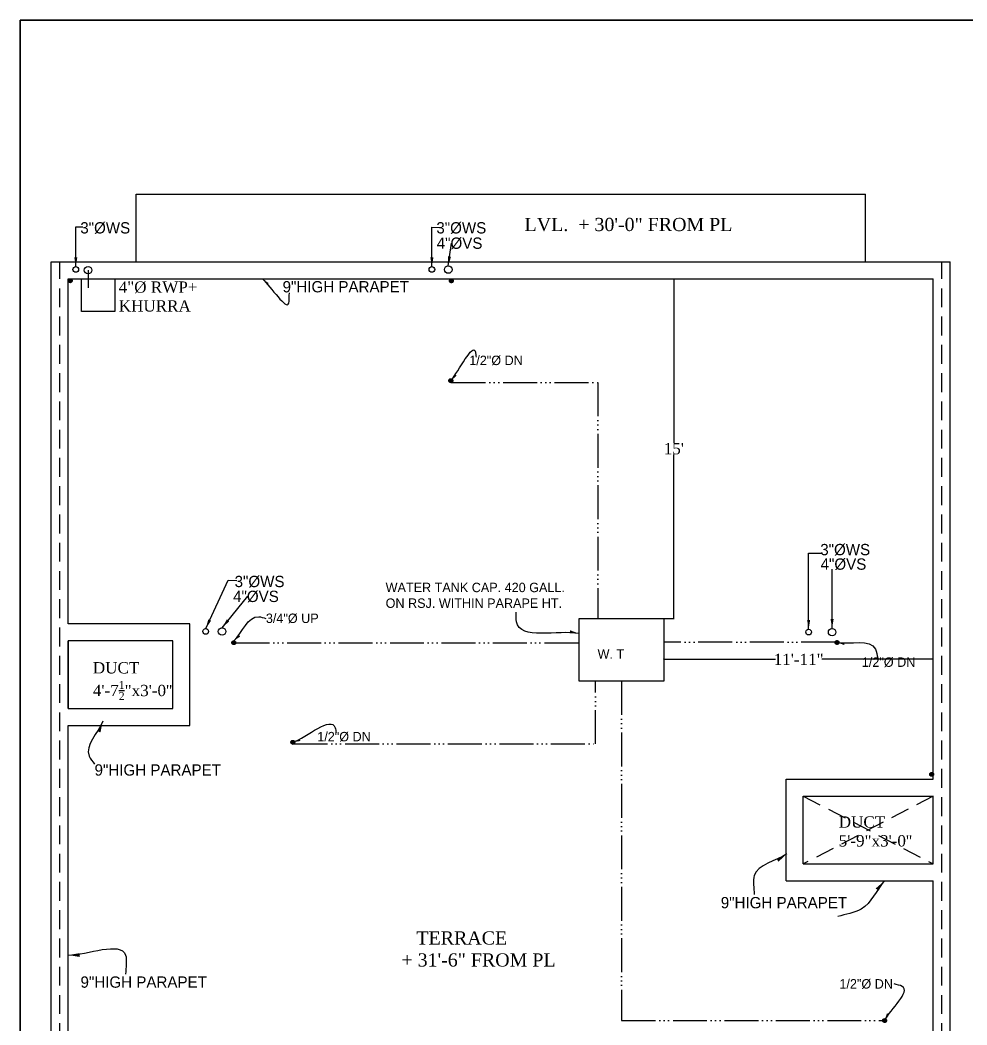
# Model space of a CAD drawing. Header units: feet. Extents: x 37458 to 42412, y -3338 to -325.
# Drawn here: x 39687 to 40189, y -859 to -325 of the extents above; entities that cross this region are included whole.
import ezdxf

# ---------------------------------------------------------------- set-up
doc = ezdxf.new("R2010")
doc.units = ezdxf.units.FT
doc.header["$MEASUREMENT"] = 0
doc.header["$PDMODE"] = 35
doc.header["$PDSIZE"] = 8
doc.linetypes.add('ACAD_ISO06W100', pattern=[36, 24, -3, 0, -3, 0, -3, 0, -3])
doc.linetypes.add('DASHED2', pattern=[0.375, 0.25, -0.125])
doc.layers.get('Defpoints').update_dxf_attribs({"color": 52})
for name, color, linetype, lineweight in [('B WALL', 203, 'Continuous', 25), ('dimensiom', 35, 'Continuous', 25), ('fresh water', 171, 'ACAD_ISO06W100', 30), ('PROJECTION', 21, 'DASHED2', 25), ('SEAL', 102, 'Continuous', 35), ('Sewer', 30, 'Continuous', 25), ('TEXT', 7, 'Continuous', 30)]:
    doc.layers.add(name, color=color, linetype=linetype, lineweight=lineweight)
doc.layers.add('BLK_1_TERRACESERVICE_UTILITYDISTANCE', color=37, linetype='Continuous', true_color=0x7f5f3f)
doc.styles.add("4''", font='romai___.ttf', dxfattribs={"height": 7})
doc.styles.get("Standard").update_dxf_attribs({"font": 'times.ttf', "height": 6})
doc.dimstyles.new('arrow', dxfattribs={"dimtxt": 6, "dimasz": 4, "dimexe": 3, "dimexo": 6, "dimgap": 0, "dimtad": 1, "dimzin": 3, "dimdsep": 46, "dimlunit": 4, "dimtxsty": 'Standard', "dimblk": 'OBLIQUE', "dimcen": 12, "dimclrd": 7, "dimclre": 256, "dimclrt": 7, "dimadec": 0, "dimazin": 0, "dimtfac": 1, "dimtofl": 0, "dimtmove": 0, "dimatfit": 3, "dimfxl": 3, "dimfxlon": 1, "dimtolj": 1, "dimtzin": 0, "dimlwd": -1, "dimlwe": -1, "dimarcsym": 0})
doc.dimstyles.get("Standard").update_dxf_attribs({"dimtxt": 0.18, "dimasz": 0.18, "dimexe": 0.18, "dimexo": 0.0625, "dimgap": 0.09, "dimtad": 0, "dimtih": 1, "dimtoh": 1, "dimdec": 1, "dimzin": 0, "dimdsep": 46, "dimlunit": 4, "dimtxsty": 'Standard', "dimcen": 0.09, "dimadec": 0, "dimazin": 0, "dimtfac": 1, "dimtdec": 1, "dimtofl": 0, "dimtmove": 0, "dimatfit": 3, "dimfxl": 1, "dimtolj": 1, "dimtzin": 0, "dimarcsym": 0})
pattern_1 = [(45, (-21086.83482, -10676.25568), (-0.08838834765, 0.08838834765), [])]

# ---------------------------------------------------------------- blocks, each defined once
blk = doc.blocks.new('_Oblique')
at = {"layer": 'dimensiom', "color": 0, "lineweight": -2}
blk.add_line((-0.5, -0.5), (0.5, 0.5), dxfattribs=at)
blk = doc.blocks.new('*D379')
at = {"layer": 'BLK_1_TERRACESERVICE_UTILITYDISTANCE', "color": 0, "lineweight": -2, "transparency": 16777216}
for p, q in [((40028.19, -664.59), (40028.19, -664.47)), ((40028.37, -664.65), (40087.42, -664.65)), ((40170.92, -664.65), (40111.86, -664.65)), ((40171.1, -664.59), (40171.1, -664.47))]:
    blk.add_line(p, q, dxfattribs=at)
at = {"layer": 'BLK_1_TERRACESERVICE_UTILITYDISTANCE', "color": 0, "transparency": 16777216}
for points in [[(40028.37, -664.62), (40028.37, -664.68), (40028.19, -664.65)], [(40170.92, -664.62), (40170.92, -664.68), (40171.1, -664.65)]]:
    blk.add_solid(points, dxfattribs=at)
at = {"layer": 'Defpoints', "color": 0, "transparency": 16777216}
for p in [(40028.19, -664.65), (40171.1, -664.65), (40171.1, -664.65)]:
    blk.add_point(p, dxfattribs=at)
at = {"layer": 'BLK_1_TERRACESERVICE_UTILITYDISTANCE', "color": 0, "transparency": 16777216, "insert": (40099.64, -664.65), "char_height": 6, "attachment_point": 5}
blk.add_mtext('\\A1;11\'-11"', dxfattribs=at)
blk = doc.blocks.new('*D380')
at = {"layer": 'BLK_1_TERRACESERVICE_UTILITYDISTANCE', "color": 0, "lineweight": -2, "transparency": 16777216}
for p, q in [((40033.4, -462.97), (40033.4, -549.74)), ((40033.46, -462.79), (40033.58, -462.79)), ((40033.4, -642.79), (40033.4, -556.02)), ((40017.26, -642.97), (40033.58, -642.97))]:
    blk.add_line(p, q, dxfattribs=at)
at = {"layer": 'BLK_1_TERRACESERVICE_UTILITYDISTANCE', "color": 0, "transparency": 16777216}
for points in [[(40033.37, -462.97), (40033.43, -462.97), (40033.4, -462.79)], [(40033.37, -642.79), (40033.43, -642.79), (40033.4, -642.97)]]:
    blk.add_solid(points, dxfattribs=at)
at = {"layer": 'Defpoints', "color": 0, "transparency": 16777216}
for p in [(40033.4, -462.79), (40017.2, -642.97), (40033.4, -642.97)]:
    blk.add_point(p, dxfattribs=at)
at = {"layer": 'BLK_1_TERRACESERVICE_UTILITYDISTANCE', "color": 0, "transparency": 16777216, "insert": (40033.4, -552.88), "char_height": 6, "attachment_point": 5}
blk.add_mtext("\\A1;15'", dxfattribs=at)

msp = doc.modelspace()

# ---------------------------------------------------------------- hatches: boundary and pattern name
at = {"layer": 'fresh water', "ltscale": 0.5}
h = msp.add_hatch(dxfattribs=at)
h.set_pattern_fill('ANSI31', color=256, style=0)
h.set_pattern_definition(pattern_1)
h.paths.add_polyline_path([(39714.1652, -463.7557, 1), (39712.1652, -463.7557, 1)])
h = msp.add_hatch(dxfattribs=at)
h.set_pattern_fill('ANSI31', color=256, style=0)
h.set_pattern_definition(pattern_1)
h.paths.add_polyline_path([(39714.1652, -463.7557, 1), (39712.1652, -463.7557, 1)])
h = msp.add_hatch(dxfattribs=at)
h.set_pattern_fill('ANSI31', color=256, style=0)
h.set_pattern_definition([(45, (-20884.63706, -10676.30341), (-0.08838834765, 0.08838834765), [])])
h.paths.add_polyline_path([(39916.3629, -463.8034, 1), (39914.3629, -463.8034, 1)])
h = msp.add_hatch(dxfattribs=at)
h.set_pattern_fill('ANSI31', color=256, style=0)
h.set_pattern_definition([(45, (-20884.90437, -10729.29303), (-0.08838834765, 0.08838834765), [])])
h.paths.add_polyline_path([(39916.0956, -516.793, 1), (39914.0956, -516.793, 1)])
h = msp.add_hatch(dxfattribs=at)
h.set_pattern_fill('ANSI31', color=256, style=0)
h.set_pattern_definition([(45, (-21000.05981, -10868.33591), (-0.08838834765, 0.08838834765), [])])
h.paths.add_polyline_path([(39800.9402, -655.8359, 1), (39798.9402, -655.8359, 1)])
h = msp.add_hatch(dxfattribs=at)
h.set_pattern_fill('ANSI31', color=256, style=0)
h.set_pattern_definition([(45, (-20679.99548, -10868.21293), (-0.08838834765, 0.08838834765), [])])
h.paths.add_polyline_path([(40121.0045, -655.7129, 1), (40119.0045, -655.7129, 1)])
h = msp.add_hatch(dxfattribs=at)
h.set_pattern_fill('ANSI31', color=256, style=0)
h.set_pattern_definition([(45, (-20968.7414, -10921.14968), (-0.08838834765, 0.08838834765), [])])
h.paths.add_polyline_path([(39832.2586, -708.6497, 1), (39830.2586, -708.6497, 1)])
h = msp.add_hatch(dxfattribs=at)
h.set_pattern_fill('ANSI31', color=256, style=0)
h.set_pattern_definition([(45, (-20629.80526, -10938.1947), (-0.08838834765, 0.08838834765), [])])
h.paths.add_polyline_path([(40171.1947, -725.6947, 1), (40169.1947, -725.6947, 1)])
h = msp.add_hatch(dxfattribs=at)
h.set_pattern_fill('ANSI31', color=256, style=0)
h.set_pattern_definition([(45, (-20654.73752, -11068.8306), (-0.08838834765, 0.08838834765), [])])
h.paths.add_polyline_path([(40146.2625, -856.3306, 1), (40144.2625, -856.3306, 1)])

# ---------------------------------------------------------------- linework, layer by layer
at = {"layer": 'B WALL', "ltscale": 0.75}
for p, q in [((39748.1506, -417.7931), (40135.0956, -417.7931)), ((39748.1506, -453.7931), (39748.1506, -417.7931)), ((40135.0956, -453.7931), (40135.0956, -417.7931)), ((39703.0956, -453.7432), (40180.0956, -453.7432)), ((39703.0956, -1077.7931), (39703.0956, -453.7931)), ((40180.0956, -1077.7931), (40180.0956, -453.7432)), ((39712.0956, -645.7931), (39712.0956, -462.7931)), ((39712.0956, -462.7931), (40171.0956, -462.7931)), ((40171.0956, -728.2374), (40171.0956, -462.7931)), ((39712.0956, -690.7931), (39712.0956, -654.7931)), ((39712.0956, -1073.2931), (39712.0956, -699.7931)), ((40093.0956, -782.2374), (40093.0956, -728.2374)), ((40093.0956, -728.2374), (40171.0956, -728.2374)), ((40102.0956, -773.2374), (40102.0956, -737.2374)), ((40102.0956, -737.2374), (40171.0956, -737.2374)), ((40171.0956, -773.2374), (40171.0956, -737.2374)), ((40102.0956, -773.2374), (40171.0956, -773.2374)), ((40093.0956, -782.2374), (40171.0956, -782.2374)), ((40171.0956, -1073.2931), (40171.0956, -782.2374))]:
    msp.add_line(p, q, dxfattribs=at)
msp.add_lwpolyline([(39712.0956, -699.7931), (39776.5956, -699.7931), (39776.5956, -645.7931), (39712.0956, -645.7931)], dxfattribs=at)
msp.add_lwpolyline([(39712.0956, -690.7931), (39767.5956, -690.7931), (39767.5956, -654.7931), (39712.0956, -654.7931)], close=True, dxfattribs=at)
at = {"layer": 'fresh water', "ltscale": 0.75}
for points in [[(39915.5294, -517.694), (39993.0286, -517.694), (39993.0286, -642.9688)], [(39800.9402, -655.8349), (39983.1775, -655.8349)], [(40119.0095, -655.6131), (40028.1882, -655.6131)], [(39831.6939, -709.55), (39991.831, -709.55), (39991.831, -676.1793)], [(40005.6829, -676.1793), (40005.6829, -856.2832), (40145.0341, -856.2832)]]:
    msp.add_lwpolyline(points, dxfattribs=at)
at = {"layer": 'fresh water', "linetype": 'ByBlock', "ltscale": 0.5}
msp.add_lwpolyline([(39983.1775, -642.9688), (40028.1882, -642.9688), (40028.1882, -676.1793), (39983.1775, -676.1793)], close=True, dxfattribs=at)
at = {"layer": 'fresh water', "ltscale": 0.5}
for centre in [(39713.1652, -463.7557), (39713.1652, -463.7557), (39915.3629, -463.8034), (39915.0956, -516.793), (39799.9402, -655.8359), (40120.0045, -655.7129), (39831.2586, -708.6497), (40170.1947, -725.6947), (40145.2625, -856.3306)]:
    msp.add_circle(centre, 1, dxfattribs=at)
at = {"layer": 'PROJECTION', "ltscale": 40}
for p, q in [((39707.6506, -1077.7931), (39707.6506, -453.7931)), ((40175.6506, -1077.7931), (40175.6506, -453.7931)), ((40102.0956, -737.2374), (40171.0956, -773.2374)), ((40171.0956, -737.2374), (40102.0956, -773.2374))]:
    msp.add_line(p, q, dxfattribs=at)
at = {"layer": 'SEAL', "ltscale": 0.75}
msp.add_line((39686.5661, -325.4414), (41535.168, -325.4414), dxfattribs=at)
msp.add_lwpolyline([(39686.5661, -325.4414), (41535.168, -325.4414), (41535.168, -1308.9249), (39686.5661, -1308.9249)], close=True, dxfattribs=at)
at = {"layer": 'Sewer', "ltscale": 0.75}
msp.add_line((39722.6014, -458.1465), (39722.6014, -467.5798), dxfattribs=at)
msp.add_lwpolyline([(39719.0713, -462.7931), (39736.8844, -462.7931), (39736.8844, -480.0766), (39719.0713, -480.0766)], close=True, dxfattribs=at)
for centre, radius in [((39716.1328, -457.7727), 1.5), ((39722.6014, -458.1465), 2), ((39905.0507, -457.7727), 1.5), ((39913.7207, -457.82), 2), ((39785.0516, -649.8357), 1.5), ((39793.7216, -649.883), 2), ((40104.9428, -650.1952), 1.5), ((40117.401, -650.2425), 2)]:
    msp.add_circle(centre, radius, dxfattribs=at)

# ---------------------------------------------------------------- texts
at = {"layer": 'fresh water', "ltscale": 0.75, "char_height": 5, "attachment_point": 1, "style": "4''"}
for s, insert, width in [('1/2"%%C DN', (39924.8981, -503.5104), 34.965431), ('3/4"%%C UP', (39816.9752, -640.3718), 34.965431), ('1/2"%%C DN', (40133.172, -663.6453), 34.965431), ('1/2"%%C DN', (39844.2327, -703.1736), 34.965431), ('1/2"%%C DN', (40121.2709, -834.3597), 34.593828)]:
    msp.add_mtext(s, dxfattribs=dict(at, insert=insert, width=width))
at = {"layer": 'Sewer', "ltscale": 0.75, "char_height": 6, "attachment_point": 1, "style": "4''"}
for s, insert, width in [('3"%%CWS', (39718.506, -432.6767), 24.997945), ('3"%%CWS', (39907.4239, -432.6767), 24.997945), ('4"%%CVS', (39907.608, -440.8198), 24.997945), ('{\\fRomantic|b0|i0|c2|p2;4"%%C RWP+\\PKHURRA}', (39738.8852, -464.1235), 45.023158), ('3"%%CWS', (40111.1042, -603.4083), 24.997945), ('4"%%CVS', (40111.2883, -611.1086), 24.997945), ('3"%%CWS', (39800.3828, -620.3384), 24.997945), ('4"%%CVS', (39799.577, -628.246), 24.997945)]:
    msp.add_mtext(s, dxfattribs=dict(at, insert=insert, width=width))
at = {"layer": 'TEXT', "attachment_point": 1, "style": "4''"}
for s, insert, char_height, width in [('\\A1;{\\fRomantic|b0|i0|c2|p2;     LVL.  + 30\'-0" FROM PL}', (39941.0044, -430.3982), 7, 128.301852), ('\\A1;{\\H0.6667x;9"HIGH PARAPET}', (39825.8488, -463.9279), 9, 73.385063), ('\\A1;WATER TANK CAP. 420 GALL. \\PON RSJ. WITHIN PARAPE HT.', (39880.5108, -624.0071), 5, 103.980253), ('\\A1;W. T', (39992.9561, -659.2996), 5, 301.481481), ('\\A1;{\\H0.6667x;9"HIGH PARAPET}', (39726.0788, -720.3625), 9, 73.385063), ('\\A1;{\\H0.6667x;9"HIGH PARAPET}', (40058.3181, -790.7753), 9, 73.385063), ('\\A1;{\\fRomantic|b0|i0|c2|p2;     TERRACE\\P  + 31\'-6" FROM PL}', (39883.5891, -808.9964), 7, 99.042343), ('\\A1;{\\H0.6667x;9"HIGH PARAPET}', (39718.6212, -832.9183), 9, 73.385063)]:
    msp.add_mtext(s, dxfattribs=dict(at, insert=insert, char_height=char_height, width=width))
at = {"layer": 'TEXT', "ltscale": 0.75, "char_height": 8, "width": 63.343534, "attachment_point": 1}
for s, insert in [('\\A1;{\\H0.75x;DUCT\\P4\'-7\\H0.7x;\\S1/2;\\H1.429x;"x3\'-0\'\'}', (39725.1606, -666.1501)), ('\\A1;{\\H0.75x;DUCT\\P5\'-9\\H1x;"x3\'-0\'\'}', (40120.9034, -747.9604))]:
    msp.add_mtext(s, dxfattribs=dict(at, insert=insert))

# ---------------------------------------------------------------- dimensions: what is measured, and where the dimension line sits
at = {"layer": 'BLK_1_TERRACESERVICE_UTILITYDISTANCE', "color": 37, "true_color": 0x7f5f3f}
dim = msp.add_linear_dim(base=(40033.3972, -642.9688), p1=(40033.3972, -462.7931), p2=(40017.1957, -642.9688), angle=90, dimstyle='Standard', dxfattribs=at)
dim.commit()
dim.dimension.update_dxf_attribs({"geometry": '*D380', "text_midpoint": (40033.3972, -552.881)})
at = {"layer": 'BLK_1_TERRACESERVICE_UTILITYDISTANCE', "color": 39, "true_color": 0x4c3926}
dim = msp.add_linear_dim(base=(40171.0956, -664.6493), p1=(40028.1882, -664.6493), p2=(40171.0956, -664.6493), dimstyle='Standard', dxfattribs=at)
dim.commit()
dim.dimension.update_dxf_attribs({"geometry": '*D379', "text_midpoint": (40099.6419, -664.6493)})

# ---------------------------------------------------------------- leaders
at = {"layer": 'fresh water', "ltscale": 0.75, "path_type": 1}
for points in [[(39915.0956, -516.793), (39928.1189, -501.4571), (39928.4783, -504.3359)], [(40120.0045, -655.7129), (40140.4007, -659.2554), (40141.576, -663.9556)]]:
    msp.add_leader(points, dimstyle='arrow', override={"dimgap": 1, "dimtad": 0}, dxfattribs=at)
at = {"layer": 'fresh water', "linetype": 'ByBlock', "ltscale": 0.75, "path_type": 1}
for points in [[(39800.0091, -654.8383), (39813.1603, -642.0651), (39816.9752, -642.9026)], [(39831.2586, -708.6497), (39853.7439, -701.0058), (39854.2138, -703.4684)], [(40145.2625, -856.3306), (40154.5671, -838.1781), (40150.2404, -836.9168)]]:
    msp.add_leader(points, dimstyle='arrow', override={"dimgap": 1, "dimtad": 0}, dxfattribs=at)
at = {"layer": 'Sewer', "ltscale": 0.75}
for points, override in [([(39716.1328, -456.2727), (39716.1328, -435.1898), (39719.8022, -435.2009)], {"dimasz": 5, "dimtad": 0}), ([(39905.0507, -456.2727), (39905.0507, -435.2947), (39909.511, -435.4805)], {"dimasz": 5, "dimtad": 0}), ([(39913.7207, -455.82), (39915.3986, -443.7608)], {"dimasz": 5, "dimgap": 0, "dimtad": 0}), ([(40104.9428, -648.6952), (40104.9428, -608.3274), (40112.2537, -608.3274)], {"dimasz": 5, "dimtad": 0}), ([(40117.401, -648.2425), (40117.401, -616.7935)], {"dimasz": 5, "dimgap": 0, "dimtad": 0}), ([(39785.0516, -648.3357), (39797.0197, -622.7208), (39801.48, -622.9066)], {"dimasz": 5, "dimtad": 0}), ([(39793.7216, -647.883), (39807.3676, -631.1869)], {"dimasz": 5, "dimgap": 0, "dimtad": 0})]:
    msp.add_leader(points, dimstyle='arrow', override=override, dxfattribs=at)
at = {"layer": 'TEXT', "path_type": 1}
for points, override in [([(39815.0986, -462.7931), (39829.1707, -475.691), (39829.4179, -470.1673)], {"dimgap": 1, "dimtad": 0}), ([(39983.1775, -651.0042), (39949.9259, -644.6735), (39949.7242, -639.6309)], {"dimasz": 5, "dimgap": 1, "dimtad": 0}), ([(39730.4722, -697.4905), (39723.1728, -715.9917), (39726.0788, -720.3625)], {"dimasz": 6, "dimgap": 1, "dimtad": 0}), ([(40093.3853, -767.9033), (40076.0607, -779.3798), (40076.0607, -789.4557)], {"dimasz": 6, "dimgap": 1, "dimtad": 0}), ([(40145.0873, -782.2374), (40132.8799, -797.1503), (40120.3725, -801.201)], {"dimasz": 6, "dimgap": 1, "dimtad": 0}), ([(39712.0956, -821.5746), (39742.5481, -821.5746), (39742.5481, -831.6505)], {"dimasz": 6, "dimgap": 1, "dimtad": 0})]:
    msp.add_leader(points, dimstyle='arrow', override=override, dxfattribs=at)

doc.saveas('drawing.dxf')
